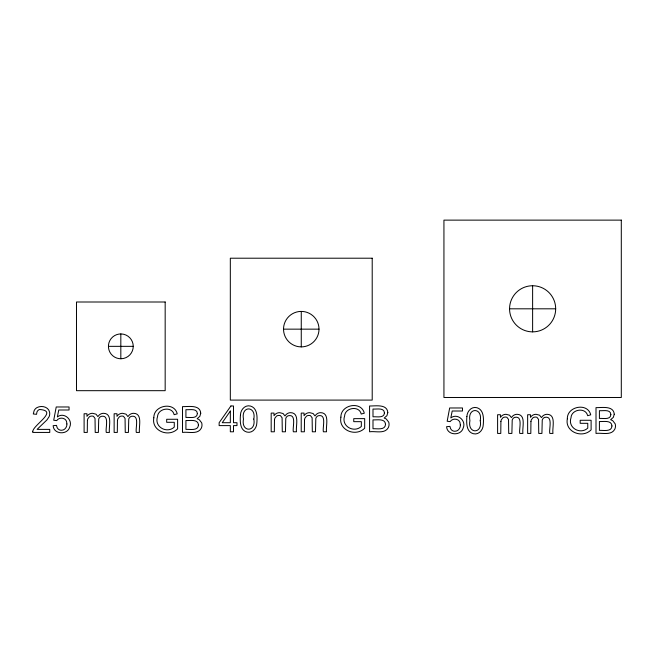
<?xml version="1.0" encoding="UTF-8"?>
<svg xmlns="http://www.w3.org/2000/svg" width="654" height="654" viewBox="0 0 654 654"><rect width="100%" height="100%" fill="white"/><g stroke="black" fill="none" stroke-linecap="round" stroke-linejoin="round"><path stroke-width="0.98" d="M509.564 308.811L555.679 308.811A23.053 23.053 0 0 1 521.091 328.774A23.053 23.053 0 0 1 521.091 288.839A23.053 23.053 0 0 1 555.679 308.811M283.525 329.15L319.005 329.15A17.74 17.74 0 0 1 292.395 344.511A17.74 17.74 0 0 1 292.395 313.789A17.74 17.74 0 0 1 319.005 329.15M108.409 346.342L133.244 346.342A12.418 12.418 0 0 1 114.622 357.092A12.418 12.418 0 0 1 114.622 335.592A12.418 12.418 0 0 1 133.244 346.342M532.618 285.749L532.618 331.864M301.265 311.418L301.265 346.89M120.827 333.932L120.827 358.76M253.801 419.059C256.458 432.539 240.819 432.547 243.484 419.059C240.819 405.431 256.442 405.652 253.801 419.059M480.232 420.702C482.889 434.182 467.25 434.191 469.915 420.702C467.25 407.074 482.873 407.295 480.232 420.702M153.837 417.8C151.148 430.994 168.887 437.837 177.61 428.836L177.61 419.263L166.68 419.279L166.68 422.304L174.266 422.304L174.266 427.111C166.909 433.921 153.992 426.972 157.508 416.737C157.892 408.161 172.247 405.962 174.144 414.685L177.226 413.843C174.275 401.278 153.437 405.292 153.837 417.8M340.906 417.154C338.216 430.357 355.956 437.191 364.679 428.198L364.679 418.617L353.749 418.642L353.749 421.666L361.335 421.666L361.335 426.473C353.978 433.283 341.061 426.326 344.576 416.099C344.96 407.524 359.324 405.317 361.212 414.039L364.294 413.197C361.343 400.632 340.505 404.646 340.906 417.154M567.337 418.797C564.647 432 582.379 438.834 591.11 429.841L591.11 420.269L580.18 420.285L580.18 423.31L587.766 423.31L587.766 428.117C580.409 434.926 567.492 427.969 571.007 417.743C571.392 409.167 585.747 406.968 587.644 415.691L590.726 414.84C587.774 402.275 566.936 406.289 567.337 418.797M87.407 420.481L87.276 432.433L84.104 432.433L84.104 413.737L86.941 413.737L86.941 416.361L87.971 415.118A6.565 6.565 0 0 1 92.615 413.312L96.015 414.178L97.896 416.59L99.089 415.151A6.401 6.401 0 0 1 103.667 413.312C113.077 413.581 108.441 427.185 109.439 432.433L106.291 432.433C105.155 428.452 109.97 414.342 101.157 416.385A4.088 4.088 0 0 0 98.713 419.075L98.386 432.433L95.214 432.433L95.026 418.437L93.424 416.32A4.611 4.611 0 0 0 89.434 416.762L87.791 418.822L87.407 420.481M117.442 420.481L117.311 432.433L114.139 432.433L114.139 413.737L116.976 413.737L116.976 416.361L118.006 415.118A6.565 6.565 0 0 1 122.65 413.312L126.05 414.178L127.931 416.59L129.124 415.151A6.401 6.401 0 0 1 133.702 413.312C143.112 413.581 138.476 427.185 139.474 432.433L136.326 432.433C135.19 428.452 140.005 414.342 131.192 416.385A4.088 4.088 0 0 0 128.748 419.075L128.421 432.433L125.249 432.433L125.061 418.437L123.459 416.32A4.611 4.611 0 0 0 119.469 416.762L117.826 418.822L117.442 420.481M240.459 414.93C239.985 420.824 239.675 430.177 246.877 432.065C252.346 433.512 256.687 428.28 256.826 423.163C257.324 417.285 257.602 408.219 250.596 406.085C245.087 404.491 240.59 409.739 240.459 414.93M274.476 419.835L274.345 431.787L271.181 431.787L271.181 413.091L274.01 413.091L274.01 415.715L275.04 414.473A6.565 6.565 0 0 1 279.683 412.674L283.084 413.532L284.964 415.944L286.158 414.513A6.401 6.401 0 0 1 290.736 412.674C300.145 412.944 295.51 426.539 296.515 431.787L293.36 431.787C292.224 427.806 297.039 413.704 288.226 415.748A4.088 4.088 0 0 0 285.782 418.429L285.455 431.787L282.283 431.787L282.095 417.792L280.492 415.682A4.611 4.611 0 0 0 276.503 416.124L274.86 418.184L274.476 419.835M304.511 419.835L304.38 431.787L301.216 431.787L301.216 413.091L304.045 413.091L304.045 415.715L305.075 414.473A6.565 6.565 0 0 1 309.718 412.674L313.119 413.532L314.999 415.944L316.193 414.513A6.401 6.401 0 0 1 320.771 412.674C330.18 412.944 325.545 426.539 326.55 431.787L323.395 431.787C322.258 427.806 327.074 413.704 318.261 415.748A4.088 4.088 0 0 0 315.817 418.429L315.49 431.787L312.318 431.787L312.13 417.792L310.527 415.682A4.611 4.611 0 0 0 306.538 416.124L304.895 418.184L304.511 419.835M466.891 416.573C466.416 422.468 466.106 431.82 473.308 433.708C478.769 435.155 483.118 429.931 483.257 424.806C483.756 418.928 484.034 409.862 477.019 407.728C471.518 406.134 467.021 411.382 466.891 416.573M500.907 421.478L500.776 433.43L497.604 433.43L497.604 414.734L500.441 414.734L500.441 417.358L501.471 416.124A6.565 6.565 0 0 1 506.114 414.317L509.515 415.176L511.395 417.587L512.581 416.157A6.401 6.401 0 0 1 517.167 414.317C526.568 414.587 521.933 428.182 522.938 433.43L519.791 433.43C518.655 429.457 523.47 415.347 514.657 417.391A4.088 4.088 0 0 0 512.213 420.081L511.886 433.43L508.714 433.43L508.526 419.435L506.924 417.326A4.611 4.611 0 0 0 502.934 417.767L501.283 419.827L500.907 421.478M530.942 421.478L530.811 433.43L527.639 433.43L527.639 414.734L530.476 414.734L530.476 417.358L531.506 416.124A6.565 6.565 0 0 1 536.149 414.317L539.55 415.176L541.43 417.587L542.616 416.157A6.401 6.401 0 0 1 547.202 414.317C556.603 414.587 551.968 428.182 552.973 433.43L549.826 433.43C548.69 429.457 553.505 415.347 544.692 417.391A4.088 4.088 0 0 0 542.248 420.081L541.921 433.43L538.749 433.43L538.561 419.435L536.959 417.326A4.611 4.611 0 0 0 532.969 417.767L531.318 419.827L530.942 421.478M32.774 431.305L32.7 432.433L49.761 432.433L49.761 429.384L37.098 429.384L46.99 419.876L49.091 416.729A7.734 7.734 0 0 0 49.59 412.216C48.519 406.706 41.431 405.202 37 407.589A6.785 6.785 0 0 0 34.098 410.769L33.297 413.982L36.559 414.317L36.91 412.151A4.439 4.439 0 0 1 39.551 409.486C58.697 410.769 33.804 424.536 32.774 431.305M66.904 423.964C67.1 427.062 64.738 430.34 61.451 430.267A4.66 4.66 0 0 1 57.102 427.52L56.481 425.386L53.154 425.672C53.538 434.575 67.64 435.262 69.757 426.948C73.06 419.615 63.814 411.742 57.364 416.941L58.754 410.001L69.054 410.001L69.054 406.976L56.219 406.976L53.718 420.228L56.694 420.62C58.329 418.07 62.048 417.391 64.566 419.001A5.06 5.06 0 0 1 66.528 421.536L66.904 423.964M460.351 424.969C460.547 428.068 458.184 431.346 454.898 431.272A4.66 4.66 0 0 1 450.549 428.517L449.927 426.392L446.6 426.67C446.984 435.58 461.086 436.267 463.204 427.953C466.506 420.62 457.26 412.739 450.81 417.939L452.2 411.006L462.501 411.006L462.501 407.973L449.666 407.973L447.164 421.233L450.14 421.617C451.775 419.067 455.495 418.388 458.013 419.999A5.06 5.06 0 0 1 459.975 422.541L460.351 424.969M198.456 424.953C198.219 431.199 189.783 429.098 185.924 429.384L185.924 420.514C189.823 420.841 198.097 418.797 198.456 424.953M385.525 424.307C385.288 430.553 376.851 428.452 372.993 428.746L372.993 419.868C376.892 420.195 385.165 418.151 385.525 424.307M611.956 425.95C611.719 432.204 603.282 430.095 599.416 430.389L599.416 421.511C603.323 421.838 611.596 419.803 611.956 425.95M197.377 413.63C197.026 419.206 189.382 417.031 185.924 417.465L185.924 409.666C189.48 410.099 197.132 407.924 197.377 413.63M384.454 412.985C384.094 418.56 376.459 416.394 372.993 416.827L372.993 409.028C376.549 409.453 384.2 407.279 384.454 412.985M610.877 414.628C610.525 420.211 602.882 418.037 599.416 418.47L599.416 410.671C602.972 411.096 610.632 408.93 610.877 414.628M200.745 413.222L199.846 416.336L197.132 418.699L199.208 419.631L201.677 422.844A7.554 7.554 0 0 1 201.228 428.321C197.606 434.869 188.287 431.534 182.507 432.433L182.507 406.625C188.287 406.804 200.091 404.344 200.745 413.222M387.814 412.584L386.915 415.699L384.2 418.053L386.277 418.985L388.746 422.206A7.554 7.554 0 0 1 388.296 427.675C384.675 434.231 375.355 430.896 369.575 431.787L369.575 405.979C375.355 406.167 387.16 403.698 387.814 412.584M614.245 414.227L613.346 417.342L610.632 419.704L612.708 420.628L615.177 423.849A7.554 7.554 0 0 1 614.727 429.326C611.106 435.875 601.786 432.539 596.007 433.43L596.007 407.622C601.778 407.81 613.591 405.341 614.245 414.227M230.331 411.064L222.254 422.705L230.331 422.705L230.331 411.064M230.911 405.979L219.139 422.705L219.139 425.607L230.331 425.607L230.331 431.787L233.503 431.787L233.503 425.607L236.985 425.607L236.985 422.705L233.503 422.705L233.503 405.979L230.911 405.979M621.3 220.128L443.935 220.128L443.935 397.485L621.3 397.485L621.3 220.128M372.208 258.207L230.322 258.207L230.322 400.093L372.208 400.093L372.208 258.207M165.168 302.001L76.485 302.001L76.485 390.683L165.168 390.683L165.168 302.001"/></g></svg>
